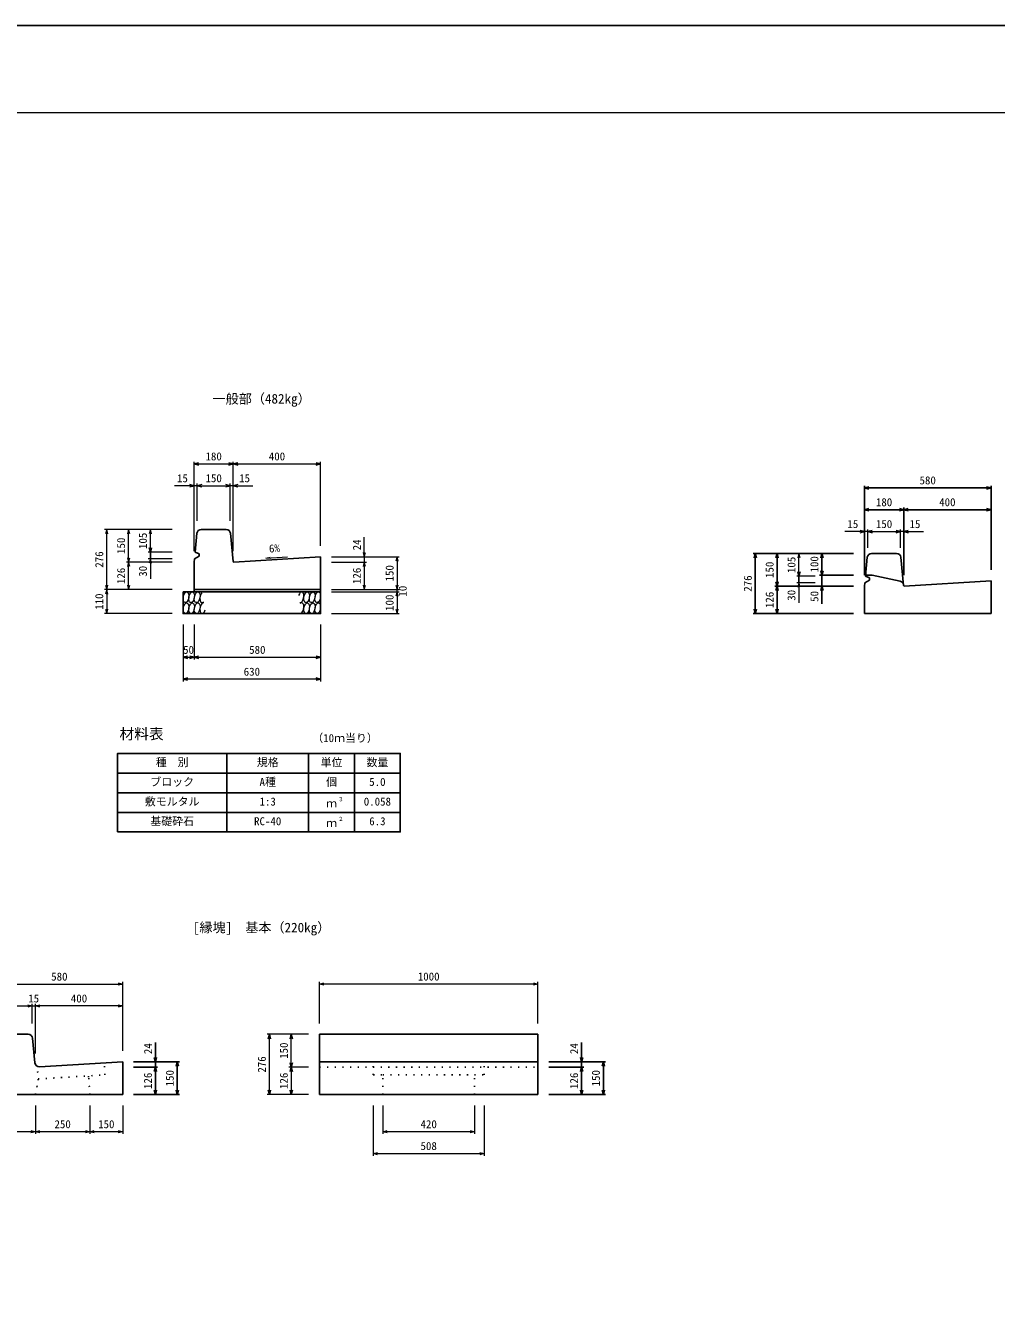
# Model space of a CAD drawing. Units: millimetres, scale not verified. Extents: x -8400 to 8400, y -5940 to 5940.
# Drawn here: x -6026 to -1578, y 96 to 5940 of the extents above; entities that cross this region are included whole.
import ezdxf
from ezdxf.enums import TextEntityAlignment as Align

# ---------------------------------------------------------------- set-up
doc = ezdxf.new("R2010")
doc.units = ezdxf.units.MM
doc.header["$LTSCALE"] = 20
doc.linetypes.add('DOTTED', pattern=[1.75, 0.25, -1.5])
for name, color, linetype, lineweight in [('0-0_DIM', 7, 'Continuous', 25), ('0-1_Defpoints', 5, 'Continuous', 25), ('0-2_HATCH', 6, 'Continuous', 25), ('0-3_HYO', 3, 'Continuous', 25), ('0-4_HYO2', 4, 'Continuous', 25), ('0-5_OUTLINE', 3, 'Continuous', 25), ('0-6_OUTLINE2', 4, 'DOTTED', 25), ('0-7_TXT', 7, 'Continuous', 25), ('0-8_WAKU', 3, 'Continuous', 13)]:
    doc.layers.add(name, color=color, linetype=linetype, lineweight=lineweight)
doc.styles.add('ＭＳ ゴシック', font='')
doc.styles.get('ＭＳ ゴシック').set_extended_font_data('MS Gothic')

msp = doc.modelspace()

# ---------------------------------------------------------------- linework, layer by layer
at = {"layer": '0-0_DIM', "lineweight": 13}
for p, q in [((-5253.89, 3532.29), (-5253.89, 3942.29)), ((-5253.89, 3932.29), (-5073.89, 3932.29)), ((-5073.89, 3532.29), (-5073.89, 3942.29)), ((-5073.89, 3932.29), (-4673.89, 3932.29)), ((-4673.89, 3556.29), (-4673.89, 3942.29)), ((-5253.89, 3832.29), (-5343.89, 3832.29)), ((-5238.89, 3832.29), (-5253.89, 3832.29)), ((-5238.89, 3670.8), (-5238.89, 3842.29)), ((-5238.89, 3832.29), (-5088.89, 3832.29)), ((-5088.89, 3670.8), (-5088.89, 3842.29)), ((-5073.89, 3832.29), (-5088.89, 3832.29)), ((-5073.89, 3832.29), (-4983.89, 3832.29)), ((-5353.89, 3632.29), (-5663.89, 3632.29)), ((-5653.89, 3356.29), (-5653.89, 3632.29)), ((-5553.89, 3482.29), (-5553.89, 3632.29)), ((-5453.89, 3527.29), (-5453.89, 3632.29)), ((-2168.06, 3547.29), (-2168.06, 3632.49)), ((-2018.06, 3547.29), (-2018.06, 3632.49)), ((-4473.89, 3506.29), (-4473.89, 3596.29)), ((-2183.06, 3622.49), (-2273.06, 3622.49)), ((-2168.06, 3622.49), (-2183.06, 3622.49)), ((-2168.06, 3622.49), (-2018.06, 3622.49)), ((-2003.06, 3622.49), (-2018.06, 3622.49)), ((-2003.06, 3622.49), (-1913.06, 3622.49)), ((-5353.89, 3527.29), (-5463.89, 3527.29)), ((-4925.65, 3501.2), (-4825.83, 3507.19)), ((-2483.06, 3417.29), (-2483.06, 3522.29)), ((-5353.89, 3482.29), (-5563.89, 3482.29)), ((-5553.89, 3356.29), (-5553.89, 3482.29)), ((-5353.89, 3497.29), (-5463.89, 3497.29)), ((-5453.89, 3497.29), (-5453.89, 3406.37)), ((-4623.89, 3506.29), (-4313.89, 3506.29)), ((-4623.89, 3482.29), (-4463.89, 3482.29)), ((-4473.89, 3506.29), (-4473.89, 3482.29)), ((-4473.89, 3482.29), (-4473.89, 3356.29)), ((-4323.89, 3506.29), (-4323.89, 3356.29)), ((-2408.06, 3417.29), (-2493.06, 3417.29)), ((-5353.89, 3356.29), (-5663.89, 3356.29)), ((-5653.89, 3356.29), (-5653.89, 3246.29)), ((-4623.89, 3356.29), (-4313.89, 3356.29)), ((-4623.89, 3346.29), (-4313.89, 3346.29)), ((-4323.89, 3346.29), (-4323.89, 3356.29)), ((-4323.89, 3346.29), (-4323.89, 3246.29)), ((-2408.06, 3387.29), (-2493.06, 3387.29)), ((-2483.06, 3387.29), (-2483.06, 3296.37)), ((-5353.89, 3246.29), (-5663.89, 3246.29)), ((-4623.89, 3246.29), (-4313.89, 3246.29)), ((-5303.89, 3196.29), (-5303.89, 2936.29)), ((-5253.89, 3196.29), (-5253.89, 3036.29)), ((-4673.89, 3196.29), (-4673.89, 2936.29)), ((-5303.89, 3046.29), (-5253.89, 3046.29)), ((-5253.89, 3046.29), (-4673.89, 3046.29)), ((-4673.89, 2946.29), (-5303.89, 2946.29)), ((-6160.72, 1549.69), (-5580.72, 1549.69)), ((-5580.72, 1243.69), (-5580.72, 1559.69)), ((-4678.91, 1369.69), (-4678.91, 1560.02)), ((-3678.91, 1550.02), (-4678.91, 1550.02)), ((-3678.91, 1369.69), (-3678.91, 1560.02)), ((-5995.72, 1369.69), (-5995.72, 1459.64)), ((-5995.72, 1449.59), (-5980.72, 1449.59)), ((-5980.72, 1232.06), (-5980.72, 1459.59)), ((-5580.72, 1449.59), (-5980.72, 1449.59)), ((-4728.91, 1319.69), (-4918.91, 1319.69)), ((-4908.91, 1043.69), (-4908.91, 1319.69)), ((-4808.91, 1169.69), (-4808.91, 1319.69)), ((-4728.91, 1169.69), (-4818.91, 1169.69)), ((-4808.53, 1169.69), (-4808.53, 1043.69)), ((-5980.72, 993.69), (-5980.72, 863.69)), ((-5730.72, 993.69), (-5730.72, 863.69)), ((-5580.72, 993.69), (-5580.72, 863.69)), ((-4728.91, 1043.69), (-4918.91, 1043.69)), ((-4432.91, 993.69), (-4432.91, 763.69)), ((-4388.91, 993.69), (-4388.91, 863.69)), ((-3968.91, 993.69), (-3968.91, 863.69)), ((-3924.91, 993.69), (-3924.91, 763.69)), ((-5980.72, 873.69), (-6160.72, 873.69)), ((-5730.72, 873.69), (-5980.72, 873.69)), ((-5580.72, 873.69), (-5730.72, 873.69)), ((-3968.91, 873.69), (-4388.91, 873.69)), ((-4432.91, 773.69), (-3924.91, 773.69))]:
    msp.add_line(p, q, dxfattribs=at)
at = {"layer": '0-0_DIM'}
for p, q in [((-2183.06, 3422.29), (-2183.06, 3832.49)), ((-1603.06, 3822.49), (-2183.06, 3822.49)), ((-1603.06, 3446.29), (-1603.06, 3832.49)), ((-2003.06, 3722.49), (-2183.06, 3722.49)), ((-2003.06, 3422.29), (-2003.06, 3732.49)), ((-1603.06, 3722.49), (-2003.06, 3722.49)), ((-5453.89, 3527.29), (-5453.89, 3497.29)), ((-2233.06, 3522.29), (-2693.06, 3522.29)), ((-2683.06, 3522.29), (-2683.06, 3246.29)), ((-2583.06, 3372.29), (-2583.06, 3522.29)), ((-2378.06, 3522.29), (-2378.06, 3422.29)), ((-2483.06, 3417.29), (-2483.06, 3387.29)), ((-2233.06, 3422.29), (-2388.06, 3422.29)), ((-2378.06, 3422.29), (-2378.06, 3372.29)), ((-2233.06, 3372.29), (-2593.06, 3372.29)), ((-2583.06, 3246.29), (-2583.06, 3372.29)), ((-2378.06, 3372.29), (-2378.06, 3290.54)), ((-2233.06, 3246.29), (-2693.06, 3246.29)), ((-5430.72, 1193.69), (-5430.72, 1282.65)), ((-3478.91, 1193.69), (-3478.91, 1282.65)), ((-5530.72, 1193.69), (-5320.72, 1193.69)), ((-5530.72, 1169.69), (-5420.72, 1169.69)), ((-5430.72, 1193.69), (-5430.72, 1169.69)), ((-5430.72, 1169.69), (-5430.72, 1043.69)), ((-5330.72, 1043.69), (-5330.72, 1193.69)), ((-3628.91, 1193.69), (-3368.91, 1193.69)), ((-3628.91, 1169.69), (-3468.91, 1169.69)), ((-3478.91, 1193.69), (-3478.91, 1169.69)), ((-3478.91, 1169.69), (-3478.91, 1043.69)), ((-3378.91, 1043.69), (-3378.91, 1193.69)), ((-5530.72, 1043.69), (-5320.72, 1043.69)), ((-3628.91, 1043.69), (-3368.91, 1043.69))]:
    msp.add_line(p, q, dxfattribs=at)
at = {"layer": '0-0_DIM', "lineweight": 13}
for points in [[(-5233.89, 3937.65), (-5253.89, 3932.29), (-5233.89, 3926.93)], [(-5093.89, 3926.93), (-5073.89, 3932.29), (-5093.89, 3937.65)], [(-5053.89, 3937.65), (-5073.89, 3932.29), (-5053.89, 3926.93)], [(-4693.89, 3926.93), (-4673.89, 3932.29), (-4693.89, 3937.65)], [(-5273.89, 3826.93), (-5253.89, 3832.29), (-5273.89, 3837.65)], [(-5218.89, 3837.65), (-5238.89, 3832.29), (-5218.89, 3826.93)], [(-5108.89, 3826.93), (-5088.89, 3832.29), (-5108.89, 3837.65)], [(-5053.89, 3837.65), (-5073.89, 3832.29), (-5053.89, 3826.93)], [(-5648.53, 3612.29), (-5653.89, 3632.29), (-5659.25, 3612.29)], [(-5548.53, 3612.29), (-5553.89, 3632.29), (-5559.25, 3612.29)], [(-5448.53, 3612.29), (-5453.89, 3632.29), (-5459.25, 3612.29)], [(-2203.06, 3617.13), (-2183.06, 3622.49), (-2203.06, 3627.84)], [(-2148.06, 3627.84), (-2168.06, 3622.49), (-2148.06, 3617.13)], [(-2038.06, 3617.13), (-2018.06, 3622.49), (-2038.06, 3627.84)], [(-1983.06, 3627.84), (-2003.06, 3622.49), (-1983.06, 3617.13)], [(-5448.53, 3547.29), (-5453.89, 3527.29), (-5459.25, 3547.29)], [(-4479.25, 3526.29), (-4473.89, 3506.29), (-4468.53, 3526.29)], [(-2477.71, 3502.29), (-2483.06, 3522.29), (-2488.42, 3502.29)], [(-5559.25, 3502.29), (-5553.89, 3482.29), (-5548.53, 3502.29)], [(-5548.53, 3462.29), (-5553.89, 3482.29), (-5559.25, 3462.29)], [(-5448.53, 3477.29), (-5453.89, 3497.29), (-5459.25, 3477.29)], [(-4905.48, 3499.07), (-4925.65, 3501.2), (-4905.88, 3505.73)], [(-4468.53, 3462.29), (-4473.89, 3482.29), (-4479.25, 3462.29)], [(-4318.53, 3486.29), (-4323.89, 3506.29), (-4329.25, 3486.29)], [(-2477.71, 3437.29), (-2483.06, 3417.29), (-2488.42, 3437.29)], [(-5659.25, 3376.29), (-5653.89, 3356.29), (-5648.53, 3376.29)], [(-5648.53, 3336.29), (-5653.89, 3356.29), (-5659.25, 3336.29)], [(-5559.25, 3376.29), (-5553.89, 3356.29), (-5548.53, 3376.29)], [(-4479.25, 3376.29), (-4473.89, 3356.29), (-4468.53, 3376.29)], [(-4329.25, 3376.29), (-4323.89, 3356.29), (-4318.53, 3376.29)], [(-4318.53, 3326.29), (-4323.89, 3346.29), (-4329.25, 3326.29)], [(-2477.71, 3367.29), (-2483.06, 3387.29), (-2488.42, 3367.29)], [(-5659.25, 3266.29), (-5653.89, 3246.29), (-5648.53, 3266.29)], [(-4329.25, 3266.29), (-4323.89, 3246.29), (-4318.53, 3266.29)], [(-5283.89, 3051.65), (-5303.89, 3046.29), (-5283.89, 3040.93)], [(-5273.89, 3040.93), (-5253.89, 3046.29), (-5273.89, 3051.65)], [(-5233.89, 3051.65), (-5253.89, 3046.29), (-5233.89, 3040.93)], [(-4693.89, 3040.93), (-4673.89, 3046.29), (-4693.89, 3051.65)], [(-5283.89, 2951.65), (-5303.89, 2946.29), (-5283.89, 2940.93)], [(-4693.89, 2940.93), (-4673.89, 2946.29), (-4693.89, 2951.65)], [(-5600.72, 1555.05), (-5580.72, 1549.69), (-5600.72, 1544.33)], [(-4658.91, 1544.66), (-4678.91, 1550.02), (-4658.91, 1555.38)], [(-3698.91, 1555.38), (-3678.91, 1550.02), (-3698.91, 1544.66)], [(-6076.82, 1449.64), (-6145.54, 1449.64), (-5995.72, 1449.64)], [(-6015.72, 1455), (-5995.72, 1449.64), (-6015.72, 1444.28)], [(-5960.72, 1444.23), (-5980.72, 1449.59), (-5960.72, 1454.95)], [(-5600.72, 1454.95), (-5580.72, 1449.59), (-5600.72, 1444.23)], [(-4914.27, 1299.69), (-4908.91, 1319.69), (-4903.55, 1299.69)], [(-4814.27, 1299.69), (-4808.91, 1319.69), (-4803.55, 1299.69)], [(-4803.55, 1189.69), (-4808.91, 1169.69), (-4814.27, 1189.69)], [(-4813.89, 1149.69), (-4808.53, 1169.69), (-4803.17, 1149.69)], [(-4903.55, 1063.69), (-4908.91, 1043.69), (-4914.27, 1063.69)], [(-4803.17, 1063.69), (-4808.53, 1043.69), (-4813.89, 1063.69)], [(-6000.72, 879.05), (-5980.72, 873.69), (-6000.72, 868.33)], [(-5960.72, 868.33), (-5980.72, 873.69), (-5960.72, 879.05)], [(-5750.72, 879.05), (-5730.72, 873.69), (-5750.72, 868.33)], [(-5710.72, 868.33), (-5730.72, 873.69), (-5710.72, 879.05)], [(-5600.72, 879.05), (-5580.72, 873.69), (-5600.72, 868.33)], [(-4368.91, 868.33), (-4388.91, 873.69), (-4368.91, 879.05)], [(-3988.91, 879.05), (-3968.91, 873.69), (-3988.91, 868.33)], [(-4412.91, 768.33), (-4432.91, 773.69), (-4412.91, 779.05)], [(-3944.91, 779.05), (-3924.91, 773.69), (-3944.91, 768.33)]]:
    msp.add_lwpolyline(points, dxfattribs=at)
at = {"layer": '0-0_DIM'}
for points in [[(-2163.06, 3827.84), (-2183.06, 3822.49), (-2163.06, 3817.13)], [(-1623.06, 3817.13), (-1603.06, 3822.49), (-1623.06, 3827.84)], [(-2163.06, 3727.84), (-2183.06, 3722.49), (-2163.06, 3717.13)], [(-2023.06, 3717.13), (-2003.06, 3722.49), (-2023.06, 3727.84)], [(-1983.06, 3727.84), (-2003.06, 3722.49), (-1983.06, 3717.13)], [(-1623.06, 3717.13), (-1603.06, 3722.49), (-1623.06, 3727.84)], [(-2677.71, 3502.29), (-2683.06, 3522.29), (-2688.42, 3502.29)], [(-2577.71, 3502.29), (-2583.06, 3522.29), (-2588.42, 3502.29)], [(-2372.71, 3502.29), (-2378.06, 3522.29), (-2383.42, 3502.29)], [(-2588.42, 3392.29), (-2583.06, 3372.29), (-2577.71, 3392.29)], [(-2383.42, 3442.29), (-2378.06, 3422.29), (-2372.71, 3442.29)], [(-2577.71, 3352.29), (-2583.06, 3372.29), (-2588.42, 3352.29)], [(-2372.71, 3352.29), (-2378.06, 3372.29), (-2383.42, 3352.29)], [(-2688.42, 3266.29), (-2683.06, 3246.29), (-2677.71, 3266.29)], [(-2588.42, 3266.29), (-2583.06, 3246.29), (-2577.71, 3266.29)], [(-5436.08, 1213.69), (-5430.72, 1193.69), (-5425.36, 1213.69)], [(-5425.36, 1149.69), (-5430.72, 1169.69), (-5436.08, 1149.69)], [(-5325.36, 1173.69), (-5330.72, 1193.69), (-5336.08, 1173.69)], [(-3484.27, 1213.69), (-3478.91, 1193.69), (-3473.55, 1213.69)], [(-3473.55, 1149.69), (-3478.91, 1169.69), (-3484.27, 1149.69)], [(-3373.55, 1173.69), (-3378.91, 1193.69), (-3384.27, 1173.69)], [(-5436.08, 1063.69), (-5430.72, 1043.69), (-5425.36, 1063.69)], [(-5336.08, 1063.69), (-5330.72, 1043.69), (-5325.36, 1063.69)], [(-3484.27, 1063.69), (-3478.91, 1043.69), (-3473.55, 1063.69)], [(-3384.27, 1063.69), (-3378.91, 1043.69), (-3373.55, 1063.69)]]:
    msp.add_lwpolyline(points, dxfattribs=at)
at = {"layer": '0-1_Defpoints'}
msp.add_lwpolyline([(-8400, -5940), (8400, -5940), (8400, 5940), (-8400, 5940)], close=True, dxfattribs=at)
at = {"layer": '0-2_HATCH', "lineweight": 13}
for centre, major_axis in [((-5290.69, 3321.29), (4.34, 24.62)), ((-5265.11, 3321.29), (4.34, 24.62)), ((-5239.53, 3321.29), (4.34, 24.62)), ((-4738.25, 3321.29), (-4.34, -24.62)), ((-4712.67, 3321.29), (-4.34, -24.62)), ((-4687.09, 3321.29), (-4.34, -24.62)), ((-5290.69, 3271.29), (4.34, 24.62)), ((-5265.11, 3271.29), (4.34, 24.62)), ((-5239.53, 3271.29), (4.34, 24.62)), ((-4738.25, 3271.29), (-4.34, -24.62)), ((-4712.67, 3271.29), (-4.34, -24.62)), ((-4687.09, 3271.29), (-4.34, -24.62))]:
    msp.add_ellipse(centre, major_axis=major_axis, ratio=0.5, dxfattribs=at)
for centre, major_axis, start_param, end_param in [((-5213.95, 3321.29), (4.34, 24.62), 0.65491, 3.7870334), ((-4763.83, 3321.29), (-4.34, -24.62), 6.247078, 10.7595812), ((-5213.95, 3271.29), (4.34, 24.62), 6.247078, 10.7595812), ((-4763.83, 3271.29), (-4.34, -24.62), 0.65491, 3.7870334)]:
    msp.add_ellipse(centre, major_axis=major_axis, ratio=0.5, start_param=start_param, end_param=end_param, dxfattribs=at)
at = {"layer": '0-3_HYO'}
for p, q in [((-5103.89, 2606.29), (-5103.89, 2246.29)), ((-4728.89, 2606.29), (-4728.89, 2246.29)), ((-4518.89, 2606.29), (-4518.89, 2246.29)), ((-5603.89, 2516.29), (-4308.89, 2516.29))]:
    msp.add_line(p, q, dxfattribs=at)
msp.add_lwpolyline([(-5603.89, 2246.29), (-4308.89, 2246.29), (-4308.89, 2606.29), (-5603.89, 2606.29)], close=True, dxfattribs=at)
at = {"layer": '0-4_HYO2'}
for p, q in [((-5603.89, 2426.29), (-4308.89, 2426.29)), ((-5603.89, 2336.29), (-4308.89, 2336.29))]:
    msp.add_line(p, q, dxfattribs=at)
at = {"layer": '0-5_OUTLINE'}
for p, q in [((-5220.79, 3632.29), (-5106.99, 3632.29)), ((-5249.39, 3527.29), (-5240.69, 3614.28)), ((-5087.09, 3614.28), (-5074.17, 3485.14)), ((-5252.37, 3497.44), (-5230.98, 3510.37)), ((-5229.99, 3520.32), (-5249.39, 3527.29)), ((-5229.99, 3520.32), (-5230.98, 3510.37)), ((-2149.96, 3522.29), (-2036.16, 3522.29)), ((-5253.89, 3482.29), (-5252.37, 3497.44)), ((-5253.89, 3346.29), (-5253.89, 3482.29)), ((-5071.08, 3482.46), (-4673.89, 3506.29)), ((-2178.56, 3417.29), (-2169.87, 3504.28)), ((-2016.26, 3504.28), (-2003.35, 3375.16)), ((-2181.55, 3387.44), (-2160.16, 3400.37)), ((-2159.16, 3410.32), (-2178.56, 3417.29)), ((-2178.06, 3422.29), (-2148.06, 3422.29)), ((-2159.16, 3410.32), (-2160.16, 3400.37)), ((-2148.06, 3422.29), (-2019.4, 3395.3)), ((-2000.23, 3372.46), (-1603.06, 3396.29)), ((-1603.06, 3246.29), (-1603.06, 3396.29)), ((-5303.89, 3346.29), (-4673.89, 3346.29)), ((-5253.89, 3356.29), (-4673.89, 3356.29)), ((-2183.06, 3372.29), (-2181.55, 3387.44)), ((-2183.06, 3246.29), (-2183.06, 3372.29)), ((-2003.61, 3377.71), (-2003.35, 3375.16)), ((-2183.06, 3246.29), (-1603.06, 3246.29)), ((-6127.62, 1319.69), (-6013.82, 1319.69)), ((-5993.92, 1301.68), (-5982.63, 1188.81)), ((-4678.91, 1319.69), (-3678.91, 1319.69)), ((-4678.91, 1043.69), (-4678.91, 1319.69)), ((-3678.91, 1043.69), (-3678.91, 1319.69)), ((-5961.53, 1170.84), (-5580.72, 1193.69)), ((-5580.72, 1043.69), (-5580.72, 1193.69)), ((-4678.91, 1193.69), (-3678.91, 1193.69)), ((-5580.72, 1043.69), (-6160.72, 1043.69)), ((-3678.91, 1043.69), (-4678.91, 1043.69))]:
    msp.add_line(p, q, dxfattribs=at)
for points in [[(-5303.89, 3346.29), (-5303.89, 3246.29), (-4673.89, 3246.29), (-4673.89, 3506.29)], [(-2019.4, 3395.3), (-2016.06, 3394.29), (-2012.95, 3392.71), (-2010.16, 3390.62), (-2007.78, 3388.08), (-2005.87, 3385.16), (-2004.5, 3381.95), (-2003.71, 3378.56), (-2003.61, 3377.71)], [(-2000.19, 3372.46), (-2000.71, 3372.48), (-2001.22, 3372.58), (-2001.71, 3372.77), (-2002.15, 3373.05), (-2002.54, 3373.39), (-2002.87, 3373.8), (-2003.12, 3374.26), (-2003.28, 3374.76), (-2003.35, 3375.16)]]:
    msp.add_lwpolyline(points, dxfattribs=at)
for centre, radius, start, end in [((-5220.79, 3612.29), 20, 90, 174.2886), ((-5106.99, 3612.29), 20, 5.7114, 90), ((-2149.96, 3502.29), 20, 90, 174.28944), ((-2036.16, 3502.29), 20, 5.71058, 90), ((-5071.19, 3485.46), 3, 185.70973, 273.43526), ((-6013.82, 1299.69), 20, 5.71059, 90), ((-5962.73, 1190.8), 20, 185.71059, 273.43363)]:
    msp.add_arc(centre, radius, start, end, dxfattribs=at)
at = {"layer": '0-6_OUTLINE2'}
for p, q in [((-5968.08, 1109.34), (-5971.9, 1173.03)), ((-4678.91, 1169.69), (-3678.91, 1169.69)), ((-4432.91, 1134.2), (-4432.91, 1193.69)), ((-3924.91, 1134.2), (-3924.91, 1193.69)), ((-5736.88, 1123.21), (-5737.24, 1129.2)), ((-5730.72, 1043.69), (-5736.88, 1123.21)), ((-4432.91, 1134.2), (-4388.91, 1134.2)), ((-4388.91, 1134.2), (-3968.91, 1134.2)), ((-4388.91, 1043.69), (-4388.91, 1134.2)), ((-3968.91, 1134.2), (-3924.91, 1134.2)), ((-3968.91, 1043.69), (-3968.91, 1134.2)), ((-5980.72, 1043.69), (-5968.08, 1109.34))]:
    msp.add_line(p, q, dxfattribs=at)
msp.add_lwpolyline([(-5968.44, 1115.33), (-5661.99, 1133.71), (-5665.29, 1188.61)], dxfattribs=at)
at = {"layer": '0-8_WAKU'}
msp.add_lwpolyline([(-8000, -5540), (8000, -5540), (8000, 5540), (-8000, 5540)], close=True, dxfattribs=at)

# ---------------------------------------------------------------- texts
at = {"layer": '0-0_DIM', "style": 'ＭＳ ゴシック'}
for s, p in [('180', (-5201.39, 3937.29)), ('400', (-4911.39, 3937.29)), ('15', (-5331.86, 3837.16)), ('150', (-5201.39, 3837.29)), ('15', (-5047.35, 3837.16)), ('580', (-1930.56, 3827.49)), ('180', (-2130.56, 3727.49)), ('400', (-1840.56, 3727.49)), ('15', (-2261.04, 3627.35)), ('150', (-2130.56, 3627.49)), ('15', (-1976.52, 3627.35)), ('50', (-5303.89, 3051.29)), ('580', (-5001.39, 3051.29)), ('630', (-5026.39, 2951.29)), ('580', (-5908.22, 1554.69)), ('1000', (-4228.91, 1555.02)), ('15', (-6013.22, 1454.59)), ('400', (-5818.22, 1454.59)), ('250', (-5893.22, 878.69)), ('150', (-5693.22, 878.69)), ('420', (-4216.41, 878.69)), ('508', (-4216.41, 778.69))]:
    msp.add_text(s, height=36.66, dxfattribs=at).set_placement(p, align=Align.BOTTOM_LEFT)
for s, rotation, p in [('150', 90, (-5558.89, 3519.79)), ('105', 90, (-5458.89, 3542.29)), ('24', 90, (-4478.44, 3536.29)), ('276', 90, (-5658.89, 3456.79)), ('6%', 3.434, (-4908.93, 3514.97)), ('100', 90, (-2383.06, 3434.79)), ('126', 90, (-5558.89, 3381.79)), ('30', 90, (-5458.89, 3415.38)), ('126', 90, (-4478.89, 3381.79)), ('150', 90, (-4328.89, 3393.79)), ('150', 90, (-2588.06, 3409.79)), ('105', 90, (-2488.06, 3432.29)), ('276', 90, (-2688.06, 3346.79)), ('110', 90, (-5658.89, 3263.79)), ('10', 90, (-4268.64, 3324.39)), ('126', 90, (-2588.06, 3271.79)), ('30', 90, (-2488.06, 3305.38)), ('50', 90, (-2382.81, 3300.39)), ('100', 90, (-4328.89, 3258.79)), ('24', 90, (-5435.2, 1228.98)), ('150', 90, (-4813.15, 1207.19)), ('24', 90, (-3483.39, 1228.98)), ('276', 90, (-4913.91, 1144.19)), ('126', 90, (-5435.72, 1069.19)), ('150', 90, (-5335.72, 1081.19)), ('126', 90, (-4813.53, 1069.19)), ('126', 90, (-3483.91, 1069.19)), ('150', 90, (-3383.91, 1081.19))]:
    msp.add_text(s, height=36.66, rotation=rotation, dxfattribs=at).set_placement(p, align=Align.BOTTOM_LEFT)
at = {"layer": '0-7_TXT', "style": 'ＭＳ ゴシック'}
for s, height, p in [('一般部（482kg）', 43.99, (-5169.04, 4195.36)), ('材料表', 49.49, (-5595.56, 2656.29)), ('（10ｍ当り）', 36.66, (-4712.22, 2647.12)), ('種\u3000別', 36.66, (-5428.89, 2536.29)), ('規格', 36.66, (-4966.39, 2536.29)), ('単位', 36.66, (-4673.89, 2536.29)), ('数量', 36.66, (-4463.89, 2536.29)), ('ブロック', 36.66, (-5453.89, 2446.29)), ('A種', 36.66, (-4953.89, 2446.29)), ('個', 36.66, (-4648.89, 2446.29)), ('5.0', 36.66, (-4451.39, 2446.29)), ('敷モルタル', 36.66, (-5478.89, 2356.29)), ('1:3', 36.66, (-4953.89, 2356.29)), ('３', 18.33, (-4594.27, 2381.6)), ('0.058', 36.66, (-4476.39, 2356.29)), ('ｍ', 36.66, (-4648.89, 2347.96)), ('基礎砕石', 36.66, (-5453.89, 2266.29)), ('RC-40', 36.66, (-4978.89, 2266.29)), ('ｍ', 36.66, (-4648.89, 2257.96)), ('２', 18.33, (-4594.27, 2291.6)), ('6.3', 36.66, (-4451.39, 2266.29)), ('[縁塊]\u3000基本（220kg）', 43.99, (-5259.04, 1773.65))]:
    msp.add_text(s, height=height, dxfattribs=at).set_placement(p, align=Align.BOTTOM_LEFT)

doc.saveas('drawing.dxf')
